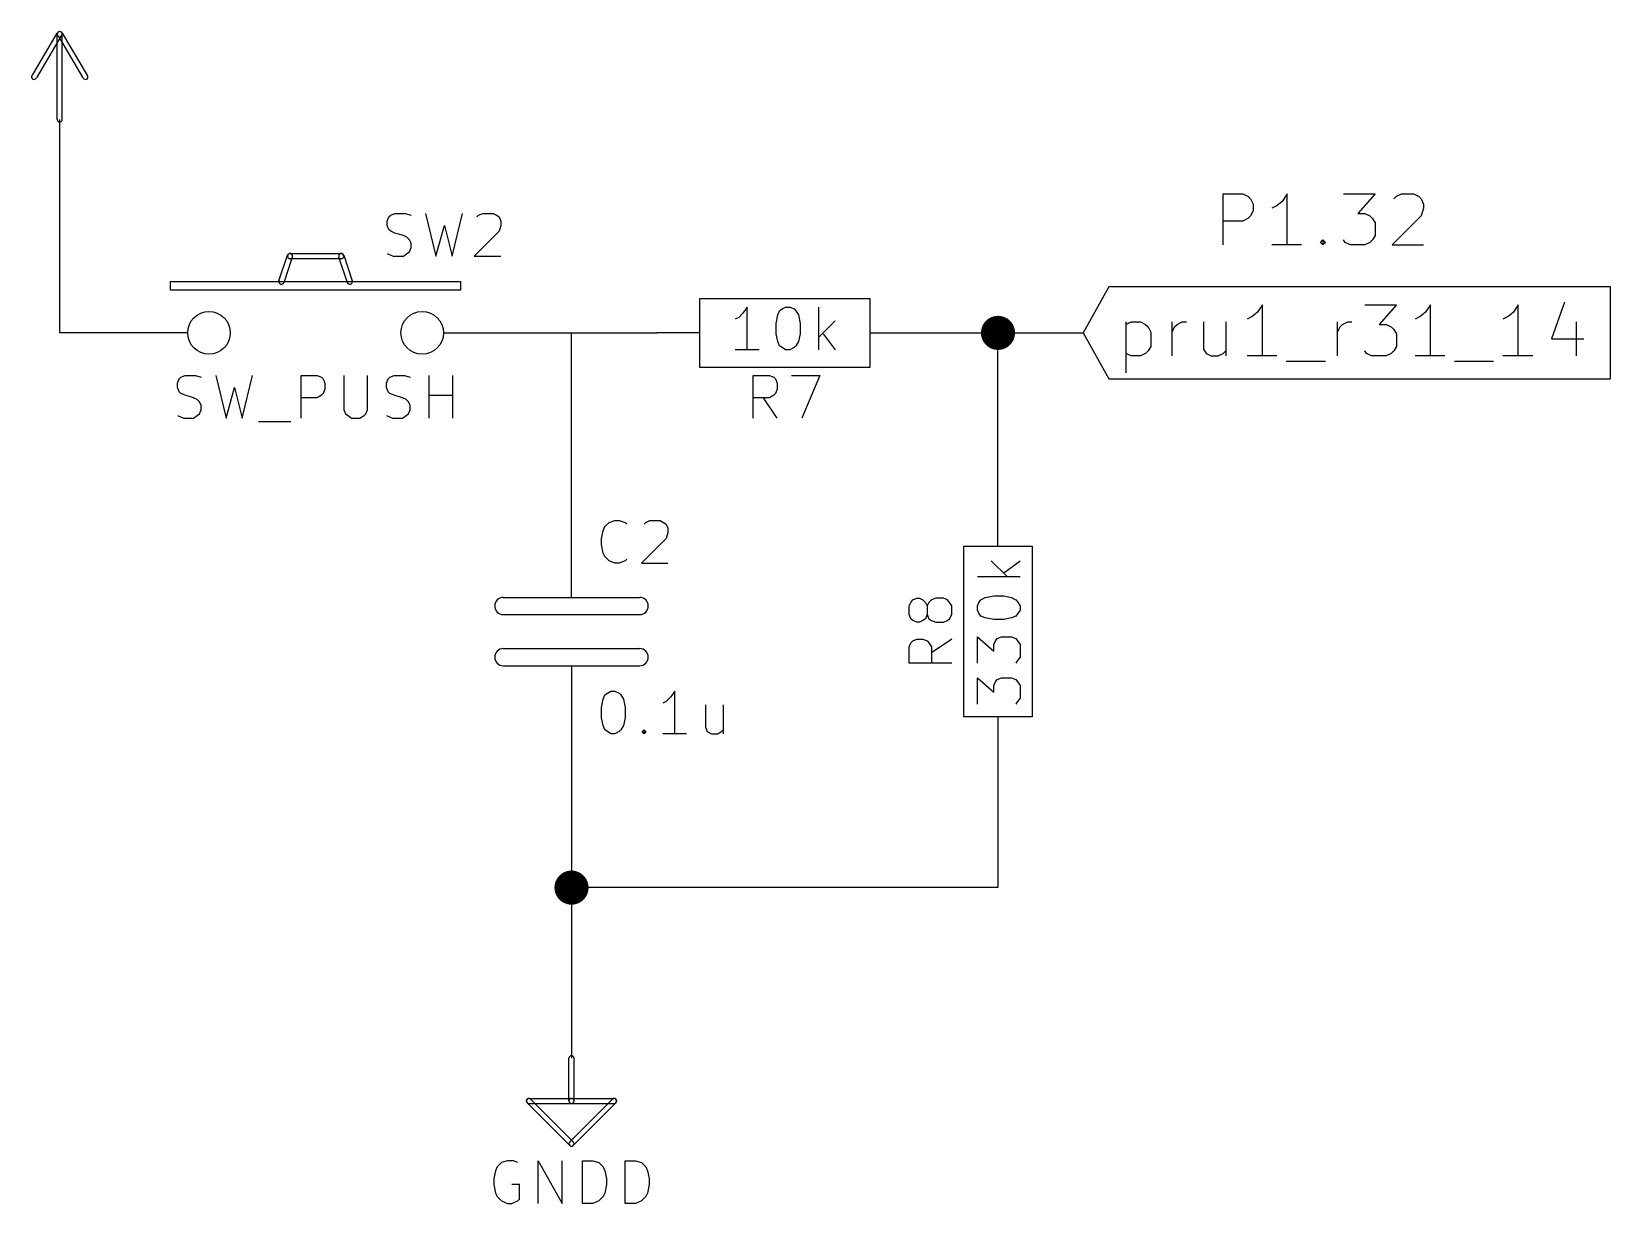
# Model space of a CAD drawing. Extents: x 10 to 287, y -200 to -10.
# Drawn here: x 162.99 to 210.01, y -140.21 to -105.33 of the extents above; entities that cross this region are included whole.
import ezdxf

# ---------------------------------------------------------------- set-up
doc = ezdxf.new("R2010")
doc.units = 0
doc.header["$MEASUREMENT"] = 0

msp = doc.modelspace()

# ---------------------------------------------------------------- linework, layer by layer
at = {"layer": 'Blue 3'}
for p, q in [((198.476, -111.684), (198.476, -110.16)), ((198.476, -110.16), (199.06, -110.16)), ((199.06, -110.16), (199.212, -110.236)), ((199.212, -110.236), (199.288, -110.312)), ((199.288, -110.312), (199.365, -110.465)), ((199.365, -110.465), (199.365, -110.668)), ((200.228, -110.388), (200.076, -110.515)), ((200.381, -110.16), (200.228, -110.388)), ((200.381, -111.684), (200.381, -110.16)), ((202.057, -110.16), (202.997, -110.16)), ((202.997, -110.16), (202.489, -110.744)), ((203.556, -110.312), (203.632, -110.236)), ((203.632, -110.236), (203.784, -110.16)), ((203.784, -110.16), (204.14, -110.16)), ((204.14, -110.16), (204.292, -110.236)), ((204.292, -110.236), (204.368, -110.312)), ((204.368, -110.312), (204.445, -110.465)), ((204.445, -110.465), (204.445, -110.592)), ((199.212, -110.896), (199.06, -110.973)), ((199.288, -110.82), (199.212, -110.896)), ((199.365, -110.668), (199.288, -110.82)), ((200.076, -110.515), (199.923, -110.592)), ((202.489, -110.744), (202.692, -110.744)), ((202.692, -110.744), (202.844, -110.82)), ((202.844, -110.82), (202.921, -110.896)), ((202.921, -110.896), (202.997, -111.023)), ((204.368, -110.82), (203.505, -111.684)), ((204.445, -110.592), (204.368, -110.82)), ((199.06, -110.973), (198.476, -110.973)), ((202.997, -111.404), (202.921, -111.531)), ((202.997, -111.023), (202.997, -111.404)), ((200.812, -111.684), (199.923, -111.684)), ((201.371, -111.608), (201.447, -111.531)), ((201.447, -111.684), (201.371, -111.608)), ((201.447, -111.531), (201.524, -111.608)), ((201.447, -111.531), (201.447, -111.684)), ((201.524, -111.608), (201.447, -111.684)), ((202.108, -111.608), (202.057, -111.531)), ((202.26, -111.684), (202.108, -111.608)), ((202.692, -111.684), (202.26, -111.684)), ((202.844, -111.608), (202.692, -111.684)), ((202.921, -111.531), (202.844, -111.608)), ((203.505, -111.684), (204.445, -111.684))]:
    msp.add_line(p, q, dxfattribs=at)
at = {"layer": 'Cyan 2'}
for p, q in [((173.584, -110.973), (173.634, -110.846)), ((173.634, -110.846), (173.685, -110.795)), ((173.685, -110.795), (173.812, -110.744)), ((173.812, -110.744), (174.117, -110.744)), ((174.117, -110.744), (174.295, -110.795)), ((174.727, -110.744), (175.031, -112.014)), ((175.514, -112.014), (175.819, -110.744)), ((176.251, -110.846), (176.301, -110.795)), ((176.301, -110.795), (176.428, -110.744)), ((176.428, -110.744), (176.733, -110.744)), ((176.733, -110.744), (176.835, -110.795)), ((176.835, -110.795), (176.911, -110.846)), ((176.911, -110.846), (176.962, -110.973)), ((173.584, -111.1), (173.584, -110.973)), ((173.634, -111.227), (173.584, -111.1)), ((173.685, -111.277), (173.634, -111.227)), ((173.812, -111.328), (173.685, -111.277)), ((174.066, -111.404), (173.812, -111.328)), ((174.168, -111.455), (174.066, -111.404)), ((175.031, -112.014), (175.285, -111.1)), ((175.285, -111.1), (175.514, -112.014)), ((176.911, -111.277), (176.174, -112.014)), ((176.962, -111.1), (176.911, -111.277)), ((176.962, -110.973), (176.962, -111.1)), ((174.244, -111.531), (174.168, -111.455)), ((174.168, -111.938), (174.244, -111.887)), ((174.295, -111.633), (174.244, -111.531)), ((174.244, -111.887), (174.295, -111.76)), ((174.295, -111.76), (174.295, -111.633)), ((173.584, -111.938), (173.761, -112.014)), ((173.761, -112.014), (174.066, -112.014)), ((174.066, -112.014), (174.168, -111.938)), ((176.174, -112.014), (176.962, -112.014)), ((184.175, -113.716), (184.048, -113.843)), ((184.302, -113.538), (184.175, -113.716)), ((184.302, -114.808), (184.302, -113.538)), ((185.166, -114.021), (185.217, -113.767)), ((185.217, -113.767), (185.268, -113.64)), ((185.268, -113.64), (185.344, -113.589)), ((185.344, -113.589), (185.445, -113.538)), ((185.445, -113.538), (185.572, -113.538)), ((185.572, -113.538), (185.699, -113.589)), ((185.699, -113.589), (185.75, -113.64)), ((185.75, -113.64), (185.826, -113.767)), ((185.826, -113.767), (185.877, -114.021)), ((186.436, -114.808), (186.436, -113.538)), ((184.048, -113.843), (183.947, -113.894)), ((185.166, -114.325), (185.166, -114.021)), ((185.877, -114.021), (185.877, -114.325)), ((186.919, -113.944), (186.436, -114.427)), ((185.217, -114.554), (185.166, -114.325)), ((185.268, -114.681), (185.217, -114.554)), ((185.344, -114.732), (185.268, -114.681)), ((185.75, -114.681), (185.699, -114.732)), ((185.826, -114.554), (185.75, -114.681)), ((185.877, -114.325), (185.826, -114.554)), ((186.563, -114.325), (186.919, -114.808)), ((184.658, -114.808), (183.947, -114.808)), ((185.445, -114.808), (185.344, -114.732)), ((185.572, -114.808), (185.445, -114.808)), ((185.699, -114.732), (185.572, -114.808)), ((167.386, -115.672), (167.437, -115.621)), ((167.437, -115.621), (167.564, -115.57)), ((167.564, -115.57), (167.869, -115.57)), ((167.869, -115.57), (168.046, -115.621)), ((168.478, -115.57), (168.783, -116.84)), ((169.266, -116.84), (169.57, -115.57)), ((171.018, -116.84), (171.018, -115.57)), ((171.018, -115.57), (171.501, -115.57)), ((171.501, -115.57), (171.628, -115.621)), ((171.628, -115.621), (171.679, -115.672)), ((172.288, -115.57), (172.288, -116.586)), ((172.999, -116.586), (172.999, -115.57)), ((173.609, -115.672), (173.66, -115.621)), ((173.66, -115.621), (173.787, -115.57)), ((173.787, -115.57), (174.092, -115.57)), ((174.092, -115.57), (174.269, -115.621)), ((174.828, -116.84), (174.828, -115.57)), ((175.539, -116.84), (175.539, -115.57)), ((184.48, -116.84), (184.48, -115.57)), ((184.48, -115.57), (184.963, -115.57)), ((184.963, -115.57), (185.09, -115.621)), ((185.09, -115.621), (185.141, -115.672)), ((185.623, -115.57), (186.461, -115.57)), ((186.461, -115.57), (185.928, -116.84)), ((167.335, -115.799), (167.386, -115.672)), ((167.335, -115.926), (167.335, -115.799)), ((167.386, -116.053), (167.335, -115.926)), ((167.437, -116.103), (167.386, -116.053)), ((167.564, -116.154), (167.437, -116.103)), ((168.783, -116.84), (169.037, -115.926)), ((169.037, -115.926), (169.266, -116.84)), ((171.679, -116.103), (171.628, -116.154)), ((171.679, -115.672), (171.729, -115.799)), ((171.729, -115.976), (171.679, -116.103)), ((171.729, -115.799), (171.729, -115.976)), ((173.558, -115.799), (173.609, -115.672)), ((173.558, -115.926), (173.558, -115.799)), ((173.609, -116.053), (173.558, -115.926)), ((173.66, -116.103), (173.609, -116.053)), ((173.787, -116.154), (173.66, -116.103)), ((185.141, -116.103), (185.09, -116.154)), ((185.141, -115.672), (185.191, -115.799)), ((185.191, -115.976), (185.141, -116.103)), ((185.191, -115.799), (185.191, -115.976)), ((167.818, -116.23), (167.564, -116.154)), ((167.919, -116.281), (167.818, -116.23)), ((167.996, -116.357), (167.919, -116.281)), ((168.046, -116.459), (167.996, -116.357)), ((167.996, -116.713), (168.046, -116.586)), ((168.046, -116.586), (168.046, -116.459)), ((171.501, -116.23), (171.018, -116.23)), ((171.628, -116.154), (171.501, -116.23)), ((172.288, -116.586), (172.339, -116.713)), ((172.949, -116.713), (172.999, -116.586)), ((174.041, -116.23), (173.787, -116.154)), ((174.142, -116.281), (174.041, -116.23)), ((174.219, -116.357), (174.142, -116.281)), ((174.269, -116.459), (174.219, -116.357)), ((174.219, -116.713), (174.269, -116.586)), ((174.269, -116.586), (174.269, -116.459)), ((174.828, -116.154), (175.539, -116.154)), ((184.963, -116.23), (184.48, -116.23)), ((185.191, -116.84), (184.785, -116.23)), ((185.09, -116.154), (184.963, -116.23)), ((167.335, -116.764), (167.513, -116.84)), ((167.513, -116.84), (167.818, -116.84)), ((167.818, -116.84), (167.919, -116.764)), ((167.919, -116.764), (167.996, -116.713)), ((169.748, -116.942), (170.713, -116.942)), ((172.339, -116.713), (172.415, -116.764)), ((172.415, -116.764), (172.517, -116.84)), ((172.517, -116.84), (172.771, -116.84)), ((172.771, -116.84), (172.898, -116.764)), ((172.898, -116.764), (172.949, -116.713)), ((173.558, -116.764), (173.736, -116.84)), ((173.736, -116.84), (174.041, -116.84)), ((174.041, -116.84), (174.142, -116.764)), ((174.142, -116.764), (174.219, -116.713)), ((180.188, -119.939), (180.365, -119.888)), ((180.365, -119.888), (180.492, -119.888)), ((180.492, -119.888), (180.67, -119.939)), ((181.28, -119.939), (181.407, -119.888)), ((181.407, -119.888), (181.712, -119.888)), ((181.712, -119.888), (181.813, -119.939)), ((179.959, -120.421), (180.01, -120.193)), ((180.01, -120.193), (180.061, -120.066)), ((180.061, -120.066), (180.188, -119.939)), ((180.67, -119.939), (180.721, -119.99)), ((181.229, -119.99), (181.28, -119.939)), ((181.813, -119.939), (181.889, -119.99)), ((181.889, -119.99), (181.94, -120.117)), ((181.94, -120.244), (181.889, -120.421)), ((181.94, -120.117), (181.94, -120.244)), ((179.959, -120.599), (179.959, -120.421)), ((180.01, -120.853), (179.959, -120.599)), ((181.889, -120.421), (181.153, -121.158)), ((180.061, -120.955), (180.01, -120.853)), ((180.188, -121.082), (180.061, -120.955)), ((180.365, -121.158), (180.188, -121.082)), ((180.492, -121.158), (180.365, -121.158)), ((180.67, -121.082), (180.492, -121.158)), ((180.721, -121.031), (180.67, -121.082)), ((181.153, -121.158), (181.94, -121.158)), ((191.567, -121.082), (192.049, -121.564)), ((191.948, -121.437), (192.43, -121.082)), ((192.43, -121.564), (191.16, -121.564)), ((189.23, -122.25), (189.357, -122.199)), ((189.357, -122.199), (189.433, -122.199)), ((189.433, -122.199), (189.535, -122.25)), ((189.916, -122.199), (189.789, -122.25)), ((190.144, -122.199), (189.916, -122.199)), ((190.271, -122.25), (190.144, -122.199)), ((191.262, -122.25), (191.389, -122.174)), ((191.389, -122.174), (191.643, -122.123)), ((191.643, -122.123), (191.948, -122.123)), ((191.948, -122.123), (192.176, -122.174)), ((192.176, -122.174), (192.303, -122.25)), ((189.128, -122.428), (189.179, -122.326)), ((189.128, -122.682), (189.128, -122.428)), ((189.179, -122.809), (189.128, -122.682)), ((189.179, -122.326), (189.23, -122.25)), ((189.535, -122.25), (189.611, -122.326)), ((189.611, -122.326), (189.662, -122.428)), ((189.662, -122.682), (189.611, -122.809)), ((189.713, -122.326), (189.662, -122.428)), ((189.662, -122.428), (189.662, -122.682)), ((189.662, -122.682), (189.713, -122.809)), ((189.789, -122.25), (189.713, -122.326)), ((190.322, -122.326), (190.271, -122.25)), ((190.398, -122.428), (190.322, -122.326)), ((190.322, -122.809), (190.398, -122.682)), ((190.398, -122.682), (190.398, -122.428)), ((191.16, -122.428), (191.211, -122.301)), ((191.16, -122.555), (191.16, -122.428)), ((191.211, -122.657), (191.16, -122.555)), ((191.211, -122.301), (191.262, -122.25)), ((191.262, -122.733), (191.211, -122.657)), ((192.303, -122.25), (192.354, -122.301)), ((192.354, -122.657), (192.303, -122.733)), ((192.354, -122.301), (192.43, -122.428)), ((192.43, -122.555), (192.354, -122.657)), ((192.43, -122.428), (192.43, -122.555)), ((189.23, -122.86), (189.179, -122.809)), ((189.357, -122.911), (189.23, -122.86)), ((189.433, -122.911), (189.357, -122.911)), ((189.535, -122.86), (189.433, -122.911)), ((189.611, -122.809), (189.535, -122.86)), ((189.713, -122.809), (189.789, -122.86)), ((189.789, -122.86), (189.916, -122.911)), ((189.916, -122.911), (190.144, -122.911)), ((190.144, -122.911), (190.271, -122.86)), ((190.271, -122.86), (190.322, -122.809)), ((191.389, -122.784), (191.262, -122.733)), ((191.643, -122.834), (191.389, -122.784)), ((191.948, -122.834), (191.643, -122.834)), ((192.176, -122.784), (191.948, -122.834)), ((192.303, -122.733), (192.176, -122.784)), ((189.128, -123.647), (189.179, -123.52)), ((189.128, -124.13), (189.128, -123.647)), ((189.179, -123.52), (189.23, -123.469)), ((189.23, -123.469), (189.357, -123.419)), ((189.357, -123.419), (189.535, -123.419)), ((189.535, -123.419), (189.662, -123.469)), ((189.662, -123.469), (189.713, -123.52)), ((189.713, -123.52), (189.789, -123.647)), ((190.398, -123.419), (189.789, -123.825)), ((189.789, -123.647), (189.789, -124.13)), ((191.16, -124.13), (191.16, -123.342)), ((191.16, -123.342), (191.643, -123.774)), ((191.643, -123.571), (191.694, -123.469)), ((191.643, -123.774), (191.643, -123.571)), ((191.694, -123.469), (191.745, -123.393)), ((191.745, -123.393), (191.872, -123.342)), ((191.872, -123.342), (192.176, -123.342)), ((192.176, -123.342), (192.303, -123.393)), ((192.303, -123.393), (192.354, -123.469)), ((192.354, -123.469), (192.43, -123.571)), ((192.43, -123.571), (192.43, -123.952)), ((192.354, -124.054), (192.303, -124.13)), ((192.43, -123.952), (192.354, -124.054)), ((190.398, -124.13), (189.128, -124.13)), ((191.16, -125.349), (191.16, -124.562)), ((191.16, -124.562), (191.643, -124.993)), ((191.745, -124.612), (191.872, -124.562)), ((191.872, -124.562), (192.176, -124.562)), ((192.176, -124.562), (192.303, -124.612)), ((180.061, -125.07), (180.137, -125.019)), ((180.137, -125.019), (180.238, -124.968)), ((180.238, -124.968), (180.365, -124.968)), ((180.365, -124.968), (180.492, -125.019)), ((180.492, -125.019), (180.543, -125.07)), ((182.143, -124.968), (182.016, -125.146)), ((182.143, -126.238), (182.143, -124.968)), ((191.643, -124.79), (191.694, -124.689)), ((191.643, -124.993), (191.643, -124.79)), ((191.694, -124.689), (191.745, -124.612)), ((192.303, -124.612), (192.354, -124.689)), ((192.354, -124.689), (192.43, -124.79)), ((192.43, -124.79), (192.43, -125.171)), ((179.959, -125.451), (180.01, -125.197)), ((179.959, -125.755), (179.959, -125.451)), ((180.01, -125.197), (180.061, -125.07)), ((180.543, -125.07), (180.619, -125.197)), ((180.619, -125.197), (180.67, -125.451)), ((180.67, -125.451), (180.67, -125.755)), ((181.889, -125.273), (181.788, -125.324)), ((182.016, -125.146), (181.889, -125.273)), ((183.058, -125.374), (183.058, -126.035)), ((183.591, -125.374), (183.591, -126.238)), ((192.354, -125.273), (192.303, -125.349)), ((192.43, -125.171), (192.354, -125.273)), ((180.01, -125.984), (179.959, -125.755)), ((180.061, -126.111), (180.01, -125.984)), ((180.619, -125.984), (180.543, -126.111)), ((180.67, -125.755), (180.619, -125.984)), ((180.137, -126.162), (180.061, -126.111)), ((180.238, -126.238), (180.137, -126.162)), ((180.365, -126.238), (180.238, -126.238)), ((180.492, -126.162), (180.365, -126.238)), ((180.543, -126.111), (180.492, -126.162)), ((181.178, -126.162), (181.229, -126.111)), ((181.229, -126.238), (181.178, -126.162)), ((181.229, -126.111), (181.28, -126.162)), ((181.229, -126.111), (181.229, -126.238)), ((181.28, -126.162), (181.229, -126.238)), ((182.499, -126.238), (181.788, -126.238)), ((183.058, -126.035), (183.109, -126.162)), ((183.109, -126.162), (183.236, -126.238)), ((183.236, -126.238), (183.413, -126.238)), ((183.413, -126.238), (183.54, -126.162)), ((183.54, -126.162), (183.591, -126.111)), ((176.86, -139.116), (176.809, -139.243)), ((176.987, -138.989), (176.86, -139.116)), ((177.165, -138.938), (176.987, -138.989)), ((177.343, -138.938), (177.165, -138.938)), ((177.47, -138.989), (177.343, -138.938)), ((178.079, -140.208), (178.079, -138.938)), ((178.079, -138.938), (178.791, -140.208)), ((178.791, -140.208), (178.791, -138.938)), ((179.4, -140.208), (179.4, -138.938)), ((179.4, -138.938), (179.705, -138.938)), ((179.705, -138.938), (179.883, -138.989)), ((179.883, -138.989), (180.01, -139.116)), ((180.01, -139.116), (180.061, -139.243)), ((180.67, -140.208), (180.67, -138.938)), ((180.67, -138.938), (180.975, -138.938)), ((180.975, -138.938), (181.153, -138.989)), ((181.153, -138.989), (181.28, -139.116)), ((181.28, -139.116), (181.331, -139.243)), ((176.809, -139.243), (176.759, -139.471)), ((176.759, -139.471), (176.759, -139.649)), ((180.061, -139.243), (180.111, -139.471)), ((180.111, -139.471), (180.111, -139.649)), ((181.331, -139.243), (181.381, -139.471)), ((181.381, -139.471), (181.381, -139.649)), ((176.759, -139.649), (176.809, -139.903)), ((176.809, -139.903), (176.86, -140.005)), ((176.86, -140.005), (176.987, -140.132)), ((177.521, -139.649), (177.292, -139.649)), ((177.47, -140.132), (177.521, -140.081)), ((177.521, -140.081), (177.521, -139.649)), ((180.01, -140.005), (179.883, -140.132)), ((180.061, -139.903), (180.01, -140.005)), ((180.111, -139.649), (180.061, -139.903)), ((181.28, -140.005), (181.153, -140.132)), ((181.331, -139.903), (181.28, -140.005)), ((181.381, -139.649), (181.331, -139.903)), ((176.987, -140.132), (177.165, -140.208)), ((177.165, -140.208), (177.292, -140.208)), ((177.292, -140.208), (177.47, -140.132)), ((179.705, -140.208), (179.4, -140.208)), ((179.883, -140.132), (179.705, -140.208)), ((180.975, -140.208), (180.67, -140.208)), ((181.153, -140.132), (180.975, -140.208))]:
    msp.add_line(p, q, dxfattribs=at)
at = {"layer": 'Green 2'}
for p, q in [((163.83, -114.3), (163.83, -107.95)), ((179.07, -114.3), (181.61, -114.3)), ((179.07, -119.38), (179.07, -114.3)), ((189.23, -114.3), (194.31, -114.3)), ((191.77, -119.38), (191.77, -114.3)), ((179.07, -127), (179.07, -135.89)), ((191.77, -127), (191.77, -130.81)), ((191.77, -130.81), (179.07, -130.81))]:
    msp.add_line(p, q, dxfattribs=at)
at = {"layer": 'Green 2', "const_width": 0.508}
for points in [[(191.516, -114.3, 1), (192.024, -114.3, 1)], [(178.816, -130.81, 1), (179.324, -130.81, 1)]]:
    msp.add_lwpolyline(points, format="xyb", close=True, dxfattribs=at)
at = {"layer": 'Red 2'}
for p, q in [((163.017, -106.629), (163.754, -105.385)), ((163.144, -106.705), (163.881, -105.461)), ((163.754, -107.95), (163.754, -105.41)), ((163.779, -105.461), (164.516, -106.705)), ((163.906, -105.385), (164.643, -106.629)), ((163.906, -107.95), (163.906, -105.41)), ((170.358, -112.751), (170.612, -111.989)), ((170.51, -112.801), (170.764, -112.039)), ((170.688, -111.938), (172.212, -111.938)), ((170.688, -112.09), (172.212, -112.09)), ((172.136, -112.039), (172.39, -112.801)), ((172.288, -111.989), (172.542, -112.751)), ((167.132, -113.03), (167.132, -112.776)), ((167.132, -112.776), (175.768, -112.776)), ((175.768, -112.776), (175.768, -113.03)), ((175.768, -113.03), (167.132, -113.03)), ((182.88, -113.284), (182.88, -115.316)), ((187.96, -113.284), (182.88, -113.284)), ((187.96, -115.316), (187.96, -113.284)), ((195.072, -112.928), (194.31, -114.3)), ((210.007, -112.928), (195.072, -112.928)), ((210.007, -114.3), (210.007, -112.928)), ((199.492, -113.69), (199.339, -113.817)), ((199.644, -113.462), (199.492, -113.69)), ((199.644, -114.986), (199.644, -113.462)), ((202.692, -113.462), (203.632, -113.462)), ((203.632, -113.462), (203.124, -114.046)), ((204.495, -113.69), (204.343, -113.817)), ((204.648, -113.462), (204.495, -113.69)), ((204.648, -114.986), (204.648, -113.462)), ((207.112, -113.69), (206.959, -113.817)), ((207.264, -113.462), (207.112, -113.69)), ((207.264, -114.986), (207.264, -113.462)), ((208.636, -113.386), (208.255, -114.478)), ((195.58, -113.97), (195.58, -115.494)), ((195.58, -114.046), (195.732, -113.97)), ((195.732, -113.97), (196.012, -113.97)), ((196.012, -113.97), (196.164, -114.046)), ((196.164, -114.046), (196.24, -114.122)), ((196.24, -114.122), (196.317, -114.275)), ((196.952, -114.986), (196.952, -113.97)), ((196.952, -114.275), (197.028, -114.122)), ((197.028, -114.122), (197.104, -114.046)), ((197.104, -114.046), (197.256, -113.97)), ((197.256, -113.97), (197.383, -113.97)), ((197.891, -113.97), (197.891, -114.783)), ((198.552, -113.97), (198.552, -114.986)), ((199.339, -113.817), (199.187, -113.894)), ((201.879, -114.986), (201.879, -113.97)), ((201.879, -114.275), (201.955, -114.122)), ((201.955, -114.122), (202.032, -114.046)), ((202.032, -114.046), (202.184, -113.97)), ((202.184, -113.97), (202.311, -113.97)), ((203.124, -114.046), (203.327, -114.046)), ((203.327, -114.046), (203.479, -114.122)), ((203.479, -114.122), (203.556, -114.198)), ((203.556, -114.198), (203.632, -114.325)), ((204.343, -113.817), (204.191, -113.894)), ((206.959, -113.817), (206.807, -113.894)), ((208.991, -113.97), (208.991, -114.986)), ((167.64, -114.3), (163.83, -114.3)), ((175.26, -114.3), (179.07, -114.3)), ((182.88, -114.3), (181.61, -114.3)), ((187.96, -114.3), (189.23, -114.3)), ((194.31, -114.3), (195.072, -115.672)), ((196.317, -114.706), (196.24, -114.833)), ((196.317, -114.275), (196.317, -114.706)), ((203.632, -114.706), (203.556, -114.833)), ((203.632, -114.325), (203.632, -114.706)), ((208.255, -114.478), (209.22, -114.478)), ((210.007, -115.672), (210.007, -114.3)), ((195.732, -114.986), (195.58, -114.91)), ((196.012, -114.986), (195.732, -114.986)), ((196.164, -114.91), (196.012, -114.986)), ((196.24, -114.833), (196.164, -114.91)), ((197.891, -114.783), (197.968, -114.91)), ((197.968, -114.91), (198.12, -114.986)), ((198.12, -114.986), (198.323, -114.986)), ((198.323, -114.986), (198.476, -114.91)), ((198.476, -114.91), (198.552, -114.833)), ((200.076, -114.986), (199.187, -114.986)), ((200.355, -115.138), (201.524, -115.138)), ((202.743, -114.91), (202.692, -114.833)), ((202.895, -114.986), (202.743, -114.91)), ((203.327, -114.986), (202.895, -114.986)), ((203.479, -114.91), (203.327, -114.986)), ((203.556, -114.833), (203.479, -114.91)), ((205.08, -114.986), (204.191, -114.986)), ((205.359, -115.138), (206.527, -115.138)), ((207.696, -114.986), (206.807, -114.986)), ((182.88, -115.316), (187.96, -115.316)), ((195.072, -115.672), (210.007, -115.672)), ((179.07, -122.174), (179.07, -119.38)), ((191.77, -120.65), (191.77, -119.38)), ((190.754, -125.73), (190.754, -120.65)), ((190.754, -120.65), (192.786, -120.65)), ((192.786, -120.65), (192.786, -125.73)), ((177.038, -122.174), (181.102, -122.174)), ((177.038, -122.682), (181.102, -122.682)), ((177.038, -123.698), (181.102, -123.698)), ((177.038, -124.206), (181.102, -124.206)), ((179.07, -124.206), (179.07, -127)), ((192.786, -125.73), (190.754, -125.73)), ((191.77, -125.73), (191.77, -127)), ((178.994, -137.16), (178.994, -135.89)), ((179.146, -137.16), (179.146, -135.89)), ((179.019, -138.481), (177.749, -137.211)), ((177.8, -137.084), (179.07, -137.084)), ((177.8, -137.236), (179.07, -137.236)), ((179.121, -138.379), (177.851, -137.109)), ((180.289, -137.109), (179.019, -138.379)), ((179.07, -137.084), (180.34, -137.084)), ((179.07, -137.236), (180.34, -137.236)), ((180.391, -137.211), (179.121, -138.481))]:
    msp.add_line(p, q, dxfattribs=at)
for centre in [(168.275, -114.3), (174.625, -114.3)]:
    msp.add_circle(centre, 0.635, dxfattribs=at)
for centre, radius, start, end in [((163.83, -105.41), 0.0762, 360, 540), ((163.83, -105.41), 0.0762, 30.9638, 210.964), ((163.83, -105.41), 0.0762, 329.036, 509.036), ((163.068, -106.68), 0.0762, 149.036, 329.036), ((164.592, -106.68), 0.0762, 210.964, 390.964), ((163.83, -107.95), 0.0762, 180, 360), ((170.688, -112.014), 0.0762, 90, 270), ((170.688, -112.014), 0.0762, 341.565, 521.565), ((172.212, -112.014), 0.0762, 18.4349, 198.435), ((172.212, -112.014), 0.0762, 270, 450), ((170.434, -112.776), 0.0762, 161.565, 341.565), ((172.466, -112.776), 0.0762, 198.435, 378.435), ((177.038, -122.428), 0.254, 90, 270), ((181.102, -122.428), 0.254, 270, 450), ((177.038, -123.952), 0.254, 90, 270), ((181.102, -123.952), 0.254, 270, 450), ((179.07, -135.89), 0.0762, 360, 540), ((177.8, -137.16), 0.0762, 405, 585), ((177.8, -137.16), 0.0762, 90, 270), ((179.07, -137.16), 0.0762, 90, 270), ((179.07, -137.16), 0.0762, 180, 360), ((179.07, -137.16), 0.0762, 270, 450), ((180.34, -137.16), 0.0762, 315, 495), ((180.34, -137.16), 0.0762, 270, 450), ((179.07, -138.43), 0.0762, 495, 675), ((179.07, -138.43), 0.0762, 225, 405)]:
    msp.add_arc(centre, radius, start, end, dxfattribs=at)

doc.saveas('drawing.dxf')
